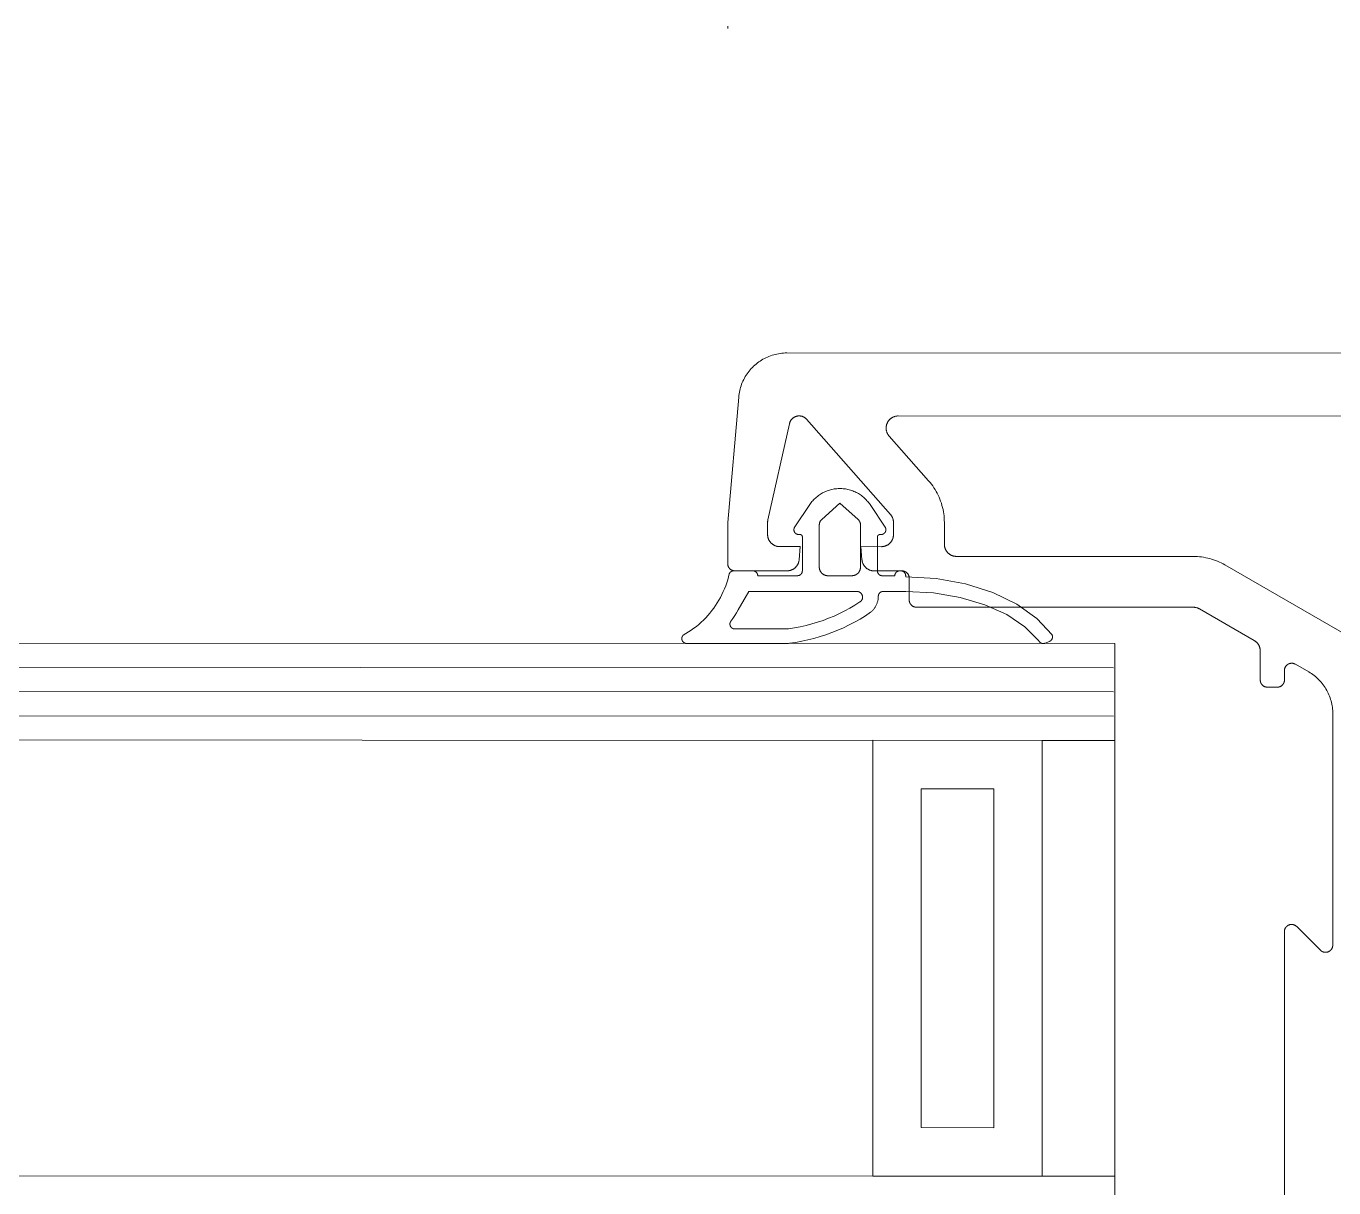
# Model space of a CAD drawing. Header units: metres. Extents: x 19 to 230, y -653 to -519.
# Drawn here: x 27.0141 to 27.0681, y -529.9724 to -529.9244 of the extents above; entities that cross this region are included whole.
import ezdxf

# ---------------------------------------------------------------- set-up
doc = ezdxf.new("R2010")
doc.units = ezdxf.units.M
doc.header["$LTSCALE"] = 0.0125
for name, color, linetype, lineweight in [('05Fenster', 171, 'Continuous', 15), ('Fenster', 65, 'Continuous', 5), ('Fenster2', 161, 'Continuous', 5)]:
    doc.layers.add(name, color=color, linetype=linetype, lineweight=lineweight)

# ---------------------------------------------------------------- blocks, each defined once
blk = doc.blocks.new('ElementFe seite')
at = {"layer": 'Fenster'}
for points in [[(115.8, 163.2), (115.8, 159.2)], [(115.8, 159.2), (209.08, 159.2)], [(115.8, 141.2), (115.8, 137.2)], [(115.8, 141.2), (209.08, 141.2)], [(115.855, 140.2), (209.135, 140.2)], [(115.856, 139.2), (209.136, 139.2)], [(115.857, 138.2), (209.138, 138.2)], [(115.8, 137.2), (209.08, 137.2)]]:
    blk.add_lwpolyline(points, dxfattribs=at)
for points in [[(115.8, 159.2), (118.8, 159.2), (118.8, 141.2), (115.8, 141.2)], [(118.8, 159.2), (125.8, 159.2), (125.8, 141.2), (118.8, 141.2)], [(120.8, 157.2), (123.8, 157.2), (123.8, 143.2), (120.8, 143.2)]]:
    blk.add_lwpolyline(points, close=True, dxfattribs=at)
at = {"layer": 'Fenster2', "flags": 128}
for points in [[(108.799, 195.511), (108.799, 153.1)], [(108.799, 153.1), (108.799, 149.1)], [(107.312, 149.863), (107.304, 149.871), (107.296, 149.878), (107.288, 149.884), (107.28, 149.891), (107.272, 149.897), (107.263, 149.903), (107.254, 149.908), (107.245, 149.913), (107.236, 149.918), (107.227, 149.923), (107.217, 149.927), (107.208, 149.931), (107.198, 149.935), (107.188, 149.938), (107.178, 149.941), (107.168, 149.943), (107.158, 149.946), (107.148, 149.947), (107.137, 149.949), (107.127, 149.95), (107.117, 149.951), (107.106, 149.951), (107.096, 149.951), (107.086, 149.951), (107.075, 149.95), (107.065, 149.949), (107.055, 149.948), (107.044, 149.946), (107.034, 149.944), (107.024, 149.942), (107.014, 149.939), (107.004, 149.936), (106.994, 149.932), (106.985, 149.928), (106.975, 149.924), (106.966, 149.92), (106.957, 149.915), (106.947, 149.91), (106.939, 149.905), (106.93, 149.899), (106.921, 149.893), (106.913, 149.886), (106.905, 149.88), (106.897, 149.873), (106.89, 149.866), (106.882, 149.858), (106.875, 149.851), (106.869, 149.843), (106.862, 149.835), (106.856, 149.826), (106.85, 149.818), (106.844, 149.809), (106.839, 149.8), (106.834, 149.791), (106.829, 149.782), (106.825, 149.772), (106.821, 149.763), (106.817, 149.753), (106.814, 149.743), (106.811, 149.733), (106.808, 149.723), (106.806, 149.713), (106.804, 149.703), (106.802, 149.693), (106.801, 149.682), (106.8, 149.672), (106.8, 149.662), (106.799, 149.651)], [(106.799, 149.651), (106.799, 140.1)], [(108.287, 148.888), (107.312, 149.863)], [(108.799, 149.1), (108.799, 149.089), (108.799, 149.079), (108.798, 149.069), (108.797, 149.058), (108.795, 149.048), (108.793, 149.038), (108.791, 149.028), (108.788, 149.018), (108.785, 149.008), (108.782, 148.998), (108.778, 148.988), (108.774, 148.979), (108.77, 148.969), (108.765, 148.96), (108.76, 148.951), (108.755, 148.942), (108.749, 148.933), (108.743, 148.925), (108.737, 148.916), (108.73, 148.908), (108.723, 148.9), (108.716, 148.893), (108.709, 148.885), (108.702, 148.878), (108.694, 148.871), (108.686, 148.865), (108.677, 148.858), (108.669, 148.852), (108.66, 148.847), (108.651, 148.841), (108.642, 148.836), (108.633, 148.831), (108.624, 148.827), (108.614, 148.823), (108.605, 148.819), (108.595, 148.815), (108.585, 148.812), (108.575, 148.809), (108.565, 148.807), (108.555, 148.805), (108.544, 148.803), (108.534, 148.802), (108.524, 148.801), (108.513, 148.8), (108.503, 148.8), (108.493, 148.8), (108.482, 148.8), (108.472, 148.801), (108.461, 148.802), (108.451, 148.804), (108.441, 148.806), (108.431, 148.808), (108.421, 148.81), (108.411, 148.813), (108.401, 148.816), (108.391, 148.82), (108.381, 148.824), (108.372, 148.828), (108.363, 148.833), (108.353, 148.838), (108.344, 148.843), (108.336, 148.848), (108.327, 148.854), (108.319, 148.86), (108.31, 148.867), (108.303, 148.873), (108.295, 148.88), (108.287, 148.888)], [(106.799, 140.1), (106.801, 140.032), (106.804, 139.965), (106.81, 139.897), (106.818, 139.83), (106.828, 139.764), (106.84, 139.697), (106.855, 139.631), (106.872, 139.566), (106.891, 139.501), (106.912, 139.437), (106.936, 139.374), (106.962, 139.311), (106.989, 139.249), (107.019, 139.189), (107.051, 139.129), (107.085, 139.071), (107.12, 139.013), (107.158, 138.957), (107.197, 138.902), (107.239, 138.849), (107.282, 138.797), (107.327, 138.747), (107.373, 138.698), (107.422, 138.65), (107.471, 138.605), (107.523, 138.561), (107.575, 138.518), (107.629, 138.478), (107.685, 138.439), (107.742, 138.403), (107.799, 138.368)], [(108.799, 138.7), (108.8, 138.71), (108.8, 138.72), (108.801, 138.731), (108.802, 138.741), (108.804, 138.751), (108.806, 138.761), (108.808, 138.771), (108.811, 138.781), (108.814, 138.791), (108.817, 138.8), (108.82, 138.81), (108.824, 138.819), (108.829, 138.829), (108.833, 138.838), (108.838, 138.847), (108.843, 138.856), (108.849, 138.864), (108.854, 138.873), (108.86, 138.881), (108.867, 138.889), (108.873, 138.897), (108.88, 138.905), (108.887, 138.912), (108.895, 138.919), (108.902, 138.926), (108.91, 138.933), (108.918, 138.939), (108.926, 138.945), (108.935, 138.951), (108.944, 138.956), (108.952, 138.961), (108.961, 138.966), (108.971, 138.971), (108.98, 138.975), (108.989, 138.979), (108.999, 138.983), (109.009, 138.986), (109.019, 138.989), (109.028, 138.991), (109.038, 138.994), (109.048, 138.995), (109.059, 138.997), (109.069, 138.998), (109.079, 138.999), (109.089, 139), (109.099, 139)], [(109.099, 139), (109.499, 139)], [(109.499, 139), (109.51, 139), (109.52, 138.999), (109.53, 138.998), (109.54, 138.997), (109.55, 138.995), (109.561, 138.994), (109.57, 138.991), (109.58, 138.989), (109.59, 138.986), (109.6, 138.983), (109.61, 138.979), (109.619, 138.975), (109.628, 138.971), (109.637, 138.966), (109.646, 138.961), (109.655, 138.956), (109.664, 138.951), (109.672, 138.945), (109.681, 138.939), (109.689, 138.933), (109.697, 138.926), (109.704, 138.919), (109.712, 138.912), (109.719, 138.905), (109.726, 138.897), (109.732, 138.889), (109.739, 138.881), (109.745, 138.873), (109.75, 138.864), (109.756, 138.856), (109.761, 138.847), (109.766, 138.838), (109.77, 138.829), (109.775, 138.819), (109.779, 138.81), (109.782, 138.8), (109.785, 138.791), (109.788, 138.781), (109.791, 138.771), (109.793, 138.761), (109.795, 138.751), (109.797, 138.741), (109.798, 138.731), (109.799, 138.72), (109.799, 138.71), (109.799, 138.7)], [(107.799, 138.368), (108.349, 138.05)], [(108.349, 138.05), (108.358, 138.045), (108.368, 138.041), (108.377, 138.036), (108.386, 138.032), (108.396, 138.028), (108.406, 138.025), (108.416, 138.022), (108.426, 138.019), (108.436, 138.017), (108.446, 138.015), (108.456, 138.013), (108.466, 138.012), (108.476, 138.011), (108.487, 138.01), (108.497, 138.01), (108.507, 138.01), (108.517, 138.011), (108.528, 138.011), (108.538, 138.013), (108.548, 138.014), (108.558, 138.016), (108.568, 138.018), (108.578, 138.021), (108.588, 138.023), (108.598, 138.027), (108.608, 138.03), (108.617, 138.034), (108.627, 138.038), (108.636, 138.043), (108.645, 138.048), (108.654, 138.053), (108.663, 138.058), (108.671, 138.064), (108.68, 138.07), (108.688, 138.076), (108.696, 138.083), (108.703, 138.09), (108.711, 138.097), (108.718, 138.104), (108.725, 138.112), (108.731, 138.12), (108.738, 138.128), (108.744, 138.136), (108.75, 138.145), (108.755, 138.153), (108.761, 138.162), (108.765, 138.171), (108.77, 138.181), (108.774, 138.19), (108.778, 138.199), (108.782, 138.209), (108.785, 138.219), (108.788, 138.229), (108.791, 138.239), (108.793, 138.249), (108.795, 138.259), (108.797, 138.269), (108.798, 138.279), (108.799, 138.289), (108.799, 138.3), (108.799, 138.31)], [(108.799, 138.31), (108.799, 138.7)], [(109.799, 138.7), (109.799, 137.502)], [(109.799, 137.502), (109.8, 137.484), (109.801, 137.467), (109.802, 137.449), (109.804, 137.432), (109.807, 137.415), (109.81, 137.398), (109.814, 137.381), (109.819, 137.364), (109.824, 137.347), (109.83, 137.331), (109.836, 137.314), (109.843, 137.298), (109.85, 137.283), (109.858, 137.267), (109.866, 137.252), (109.875, 137.237), (109.885, 137.222), (109.895, 137.208), (109.905, 137.194), (109.916, 137.18), (109.928, 137.167), (109.94, 137.154), (109.952, 137.142), (109.965, 137.13), (109.978, 137.119), (109.992, 137.108), (110.006, 137.097), (110.02, 137.087), (110.035, 137.078), (110.049, 137.069)], [(118.689, 137.186), (118.695, 137.188), (118.701, 137.19), (118.708, 137.192), (118.714, 137.194), (118.72, 137.196), (118.726, 137.197), (118.733, 137.198), (118.739, 137.199), (118.746, 137.2)], [(118.746, 137.2), (118.785, 137.2)], [(118.785, 137.2), (118.792, 137.199), (118.799, 137.198), (118.805, 137.197), (118.812, 137.195), (118.819, 137.194), (118.825, 137.192), (118.831, 137.19), (118.838, 137.187), (118.844, 137.185), (118.85, 137.182), (118.856, 137.179), (118.862, 137.176), (118.868, 137.172), (118.874, 137.169), (118.879, 137.165), (118.885, 137.161), (118.89, 137.157), (118.896, 137.153), (118.901, 137.148), (118.905, 137.144), (118.91, 137.139), (118.915, 137.134), (118.919, 137.129), (118.923, 137.124), (118.928, 137.118), (118.931, 137.113), (118.935, 137.107), (118.939, 137.101), (118.942, 137.095), (118.945, 137.089), (118.948, 137.083)], [(129.247, 137.191), (129.279, 137.195), (129.312, 137.198), (129.344, 137.199), (129.376, 137.2)], [(129.376, 137.2), (133.492, 137.2)], [(133.492, 137.2), (133.498, 137.2), (133.505, 137.199), (133.512, 137.199), (133.519, 137.198), (133.526, 137.197), (133.533, 137.196), (133.54, 137.194), (133.546, 137.192), (133.553, 137.19), (133.559, 137.188), (133.566, 137.185), (133.572, 137.183), (133.579, 137.18), (133.585, 137.177), (133.591, 137.173), (133.597, 137.17), (133.603, 137.166), (133.608, 137.162), (133.614, 137.158), (133.619, 137.154), (133.625, 137.149), (133.63, 137.144), (133.635, 137.14), (133.639, 137.135), (133.644, 137.129), (133.648, 137.124), (133.653, 137.119), (133.657, 137.113), (133.66, 137.107), (133.664, 137.101), (133.667, 137.095), (133.671, 137.089), (133.674, 137.083), (133.676, 137.076), (133.679, 137.07), (133.681, 137.063), (133.683, 137.057), (133.685, 137.05), (133.687, 137.043), (133.688, 137.037), (133.689, 137.03), (133.69, 137.023), (133.691, 137.016), (133.691, 137.009), (133.692, 137.002), (133.692, 136.995), (133.691, 136.988), (133.691, 136.981), (133.69, 136.974), (133.689, 136.968), (133.688, 136.961), (133.686, 136.954), (133.685, 136.947), (133.683, 136.941), (133.68, 136.934), (133.678, 136.928), (133.675, 136.921), (133.673, 136.915), (133.67, 136.909), (133.666, 136.903), (133.663, 136.897), (133.659, 136.891), (133.655, 136.885), (133.651, 136.879), (133.647, 136.874), (133.642, 136.869), (133.638, 136.863), (133.633, 136.858)], [(111.263, 133.948), (106.249, 136.837)], [(110.049, 137.069), (112.304, 135.767)], [(118.398, 136.842), (118.395, 136.849), (118.393, 136.855), (118.391, 136.862), (118.389, 136.868), (118.387, 136.875), (118.385, 136.882), (118.384, 136.889), (118.383, 136.896), (118.382, 136.903), (118.381, 136.91), (118.381, 136.916), (118.381, 136.923), (118.381, 136.93), (118.381, 136.937), (118.382, 136.944), (118.382, 136.951), (118.383, 136.958), (118.385, 136.965), (118.386, 136.972), (118.388, 136.979), (118.39, 136.985), (118.392, 136.992), (118.395, 136.998), (118.397, 137.005), (118.4, 137.011), (118.403, 137.017), (118.407, 137.023), (118.41, 137.029), (118.414, 137.035), (118.418, 137.041), (118.422, 137.047), (118.427, 137.052), (118.431, 137.057), (118.436, 137.062), (118.441, 137.067), (118.446, 137.072), (118.451, 137.077), (118.456, 137.081), (118.462, 137.085), (118.468, 137.089), (118.473, 137.093), (118.479, 137.097), (118.485, 137.1), (118.492, 137.104), (118.498, 137.107), (118.504, 137.109)], [(119.026, 136.167), (118.398, 136.842)], [(118.504, 137.109), (118.689, 137.186)], [(118.948, 137.083), (119.519, 136.509)], [(125.892, 135.911), (126.108, 136.053), (126.329, 136.189), (126.554, 136.316), (126.784, 136.436), (127.017, 136.549), (127.254, 136.653), (127.494, 136.749), (127.737, 136.838), (127.984, 136.918), (128.232, 136.989), (128.483, 137.053), (128.736, 137.107), (128.991, 137.154), (129.247, 137.191)], [(133.633, 136.858), (133.52, 136.793), (133.409, 136.724), (133.3, 136.651), (133.195, 136.574), (133.091, 136.494), (132.991, 136.411), (132.893, 136.324), (132.798, 136.234), (132.707, 136.141), (132.618, 136.045), (132.533, 135.945), (132.451, 135.844), (132.373, 135.739), (132.298, 135.632), (132.227, 135.522), (132.16, 135.41), (132.096, 135.296), (132.036, 135.18), (131.981, 135.061), (131.929, 134.941), (131.881, 134.82), (131.838, 134.696), (131.798, 134.572), (131.763, 134.446), (131.732, 134.319)], [(119.852, 135.577), (119.026, 136.167)], [(119.519, 136.509), (120.27, 136.007)], [(129.281, 136.591), (129.039, 136.553), (128.8, 136.508), (128.561, 136.454), (128.325, 136.393), (128.091, 136.323), (127.86, 136.245), (127.631, 136.159), (127.405, 136.065), (127.183, 135.964), (126.964, 135.855), (126.75, 135.739), (126.539, 135.615), (126.333, 135.484)], [(129.416, 136.6), (129.382, 136.599), (129.348, 136.598), (129.315, 136.595), (129.281, 136.591)], [(131.505, 136.6), (129.416, 136.6)], [(131.359, 135.812), (131.43, 135.933), (131.505, 136.051), (131.584, 136.167), (131.665, 136.28)], [(131.665, 136.28), (131.669, 136.286), (131.673, 136.292), (131.677, 136.298), (131.68, 136.304), (131.684, 136.31), (131.687, 136.316), (131.689, 136.322), (131.692, 136.329), (131.694, 136.335), (131.696, 136.342), (131.698, 136.349), (131.7, 136.355), (131.701, 136.362), (131.702, 136.369), (131.703, 136.376), (131.704, 136.382), (131.705, 136.389), (131.705, 136.396), (131.705, 136.403), (131.705, 136.41), (131.704, 136.417), (131.703, 136.424), (131.703, 136.431), (131.701, 136.437), (131.7, 136.444), (131.698, 136.451), (131.696, 136.458), (131.694, 136.464), (131.692, 136.471), (131.689, 136.477), (131.687, 136.483), (131.684, 136.49), (131.68, 136.496), (131.677, 136.502), (131.673, 136.508), (131.67, 136.513), (131.666, 136.519), (131.661, 136.524), (131.657, 136.53), (131.652, 136.535), (131.648, 136.54), (131.643, 136.545), (131.638, 136.55), (131.632, 136.554), (131.627, 136.558), (131.621, 136.562), (131.616, 136.566), (131.61, 136.57), (131.604, 136.574), (131.598, 136.577), (131.592, 136.58), (131.585, 136.583), (131.579, 136.586), (131.573, 136.588), (131.566, 136.59), (131.559, 136.592), (131.553, 136.594), (131.546, 136.596), (131.539, 136.597), (131.532, 136.598), (131.526, 136.599), (131.519, 136.599), (131.512, 136.6), (131.505, 136.6)], [(112.304, 135.767), (112.319, 135.759), (112.333, 135.751), (112.348, 135.744), (112.363, 135.738), (112.378, 135.732), (112.394, 135.726), (112.409, 135.721), (112.425, 135.717), (112.441, 135.713), (112.457, 135.709), (112.473, 135.706), (112.489, 135.704), (112.505, 135.702), (112.522, 135.701), (112.538, 135.7), (112.554, 135.7)], [(112.554, 135.7), (116.654, 135.7)], [(116.654, 135.7), (123.999, 135.7)], [(120.845, 135.095), (119.852, 135.577)], [(120.27, 136.007), (121.174, 135.598)], [(121.174, 135.598), (122.196, 135.295)], [(123.999, 135.7), (124.01, 135.7), (124.02, 135.699), (124.03, 135.698), (124.04, 135.697), (124.05, 135.695), (124.061, 135.694), (124.07, 135.691), (124.08, 135.689), (124.09, 135.686), (124.1, 135.682), (124.11, 135.679), (124.119, 135.675), (124.128, 135.671), (124.137, 135.666), (124.146, 135.661), (124.155, 135.656), (124.164, 135.651), (124.172, 135.645), (124.181, 135.639), (124.189, 135.633), (124.197, 135.626), (124.204, 135.619), (124.212, 135.612), (124.219, 135.605), (124.226, 135.597), (124.232, 135.589), (124.239, 135.581), (124.245, 135.573), (124.25, 135.564), (124.256, 135.556), (124.261, 135.547), (124.266, 135.538), (124.27, 135.529), (124.275, 135.519), (124.279, 135.51), (124.282, 135.5), (124.285, 135.491), (124.288, 135.481), (124.291, 135.471), (124.293, 135.461), (124.295, 135.451), (124.297, 135.441), (124.298, 135.43), (124.299, 135.42), (124.299, 135.41), (124.299, 135.4)], [(125.576, 135.25), (125.577, 135.279), (125.578, 135.308), (125.581, 135.337), (125.584, 135.366), (125.589, 135.395), (125.594, 135.423), (125.601, 135.452), (125.608, 135.48), (125.617, 135.508), (125.626, 135.535), (125.636, 135.563), (125.647, 135.59), (125.659, 135.616), (125.672, 135.642), (125.686, 135.668), (125.701, 135.693), (125.717, 135.718), (125.733, 135.742), (125.75, 135.765), (125.768, 135.788), (125.787, 135.81), (125.807, 135.832), (125.827, 135.853), (125.848, 135.873), (125.87, 135.892), (125.892, 135.911)], [(130.922, 135.05), (131.359, 135.812)], [(121.97, 134.739), (120.845, 135.095)], [(122.196, 135.295), (123.301, 135.11)], [(123.301, 135.11), (124.446, 135.05)], [(124.299, 135.4), (124.299, 134.7)], [(124.446, 135.05), (125.381, 135.05)], [(125.381, 135.05), (125.388, 135.05), (125.395, 135.051), (125.402, 135.051), (125.409, 135.052), (125.415, 135.054), (125.422, 135.055), (125.429, 135.057), (125.435, 135.059), (125.442, 135.061), (125.448, 135.063), (125.455, 135.066), (125.461, 135.069), (125.467, 135.072), (125.473, 135.075), (125.479, 135.078), (125.485, 135.082), (125.491, 135.086), (125.496, 135.09), (125.502, 135.094), (125.507, 135.098), (125.512, 135.103), (125.517, 135.108), (125.522, 135.113), (125.527, 135.118), (125.531, 135.123), (125.535, 135.128), (125.539, 135.134), (125.543, 135.14), (125.547, 135.145), (125.55, 135.151), (125.554, 135.157), (125.557, 135.163), (125.56, 135.17), (125.562, 135.176), (125.565, 135.182), (125.567, 135.189), (125.569, 135.196), (125.571, 135.202), (125.572, 135.209), (125.573, 135.216), (125.574, 135.222), (125.575, 135.229), (125.576, 135.236), (125.576, 135.243), (125.576, 135.25)], [(126.333, 135.484), (126.326, 135.48), (126.319, 135.475), (126.313, 135.47), (126.307, 135.464), (126.301, 135.459), (126.295, 135.453), (126.289, 135.447), (126.284, 135.441), (126.278, 135.434), (126.273, 135.428), (126.268, 135.421), (126.264, 135.414), (126.26, 135.407), (126.256, 135.4), (126.252, 135.393), (126.248, 135.386), (126.245, 135.378), (126.242, 135.37), (126.239, 135.363), (126.236, 135.355), (126.234, 135.347), (126.232, 135.339), (126.231, 135.331), (126.229, 135.323), (126.228, 135.315), (126.227, 135.306), (126.227, 135.298), (126.226, 135.29), (126.226, 135.282), (126.227, 135.273), (126.227, 135.265), (126.228, 135.257), (126.229, 135.249), (126.231, 135.241), (126.233, 135.233), (126.235, 135.225), (126.237, 135.217), (126.239, 135.209), (126.242, 135.201), (126.245, 135.194), (126.249, 135.186), (126.252, 135.179), (126.256, 135.172), (126.26, 135.164), (126.265, 135.157), (126.269, 135.151), (126.274, 135.144), (126.279, 135.137), (126.284, 135.131), (126.29, 135.125), (126.296, 135.119), (126.302, 135.113), (126.308, 135.108), (126.314, 135.103), (126.321, 135.098), (126.327, 135.093), (126.334, 135.088), (126.341, 135.084), (126.348, 135.08), (126.355, 135.076), (126.363, 135.072), (126.37, 135.069), (126.378, 135.066), (126.386, 135.063), (126.393, 135.06), (126.401, 135.058), (126.409, 135.056), (126.417, 135.054), (126.426, 135.053), (126.434, 135.052), (126.442, 135.051), (126.45, 135.05), (126.458, 135.05)], [(126.458, 135.05), (130.922, 135.05)], [(123.186, 134.521), (121.97, 134.739)], [(124.446, 134.45), (123.186, 134.521)], [(124.299, 134.7), (124.299, 134.5)], [(124.299, 134.5), (124.3, 134.49), (124.3, 134.479), (124.301, 134.469), (124.302, 134.459), (124.304, 134.449), (124.306, 134.439), (124.308, 134.429), (124.311, 134.419), (124.314, 134.409), (124.317, 134.399), (124.32, 134.39), (124.324, 134.38), (124.329, 134.371), (124.333, 134.362), (124.338, 134.353), (124.343, 134.344), (124.349, 134.335), (124.354, 134.327), (124.36, 134.319), (124.367, 134.31), (124.373, 134.303), (124.38, 134.295), (124.387, 134.288), (124.395, 134.281), (124.402, 134.274), (124.41, 134.267), (124.418, 134.261), (124.426, 134.255), (124.435, 134.249), (124.444, 134.243), (124.452, 134.238), (124.461, 134.233), (124.471, 134.229), (124.48, 134.225), (124.489, 134.221), (124.499, 134.217), (124.509, 134.214), (124.519, 134.211), (124.528, 134.208), (124.538, 134.206), (124.548, 134.204), (124.559, 134.203), (124.569, 134.201), (124.579, 134.201), (124.589, 134.2), (124.599, 134.2)], [(124.446, 134.4), (124.446, 134.45)], [(124.646, 134.2), (124.639, 134.2), (124.632, 134.2), (124.625, 134.201), (124.619, 134.202), (124.612, 134.203), (124.605, 134.204), (124.598, 134.205), (124.592, 134.207), (124.585, 134.209), (124.579, 134.211), (124.572, 134.214), (124.566, 134.216), (124.56, 134.219), (124.554, 134.222), (124.548, 134.225), (124.542, 134.229), (124.536, 134.233), (124.53, 134.236), (124.525, 134.24), (124.52, 134.245), (124.514, 134.249), (124.509, 134.254), (124.504, 134.258), (124.5, 134.263), (124.495, 134.268), (124.491, 134.274), (124.486, 134.279), (124.482, 134.284), (124.479, 134.29), (124.475, 134.296), (124.471, 134.302), (124.468, 134.308), (124.465, 134.314), (124.462, 134.32), (124.46, 134.326), (124.457, 134.333), (124.455, 134.339), (124.453, 134.346), (124.452, 134.352), (124.45, 134.359), (124.449, 134.366), (124.448, 134.373), (124.447, 134.379), (124.446, 134.386), (124.446, 134.393), (124.446, 134.4)], [(124.599, 134.2), (124.799, 134.2)], [(124.696, 134.2), (124.646, 134.2)], [(124.896, 134.4), (124.896, 134.393), (124.895, 134.386), (124.895, 134.379), (124.894, 134.373), (124.893, 134.366), (124.892, 134.359), (124.89, 134.352), (124.888, 134.346), (124.886, 134.339), (124.884, 134.333), (124.882, 134.326), (124.879, 134.32), (124.876, 134.314), (124.873, 134.308), (124.87, 134.302), (124.867, 134.296), (124.863, 134.29), (124.859, 134.284), (124.855, 134.279), (124.851, 134.274), (124.847, 134.268), (124.842, 134.263), (124.837, 134.258), (124.832, 134.254), (124.827, 134.249), (124.822, 134.245), (124.817, 134.24), (124.811, 134.236), (124.806, 134.233), (124.8, 134.229), (124.794, 134.225), (124.788, 134.222), (124.782, 134.219), (124.776, 134.216), (124.769, 134.214), (124.763, 134.211), (124.756, 134.209), (124.75, 134.207), (124.743, 134.205), (124.737, 134.204), (124.73, 134.203), (124.723, 134.202), (124.716, 134.201), (124.709, 134.2), (124.703, 134.2), (124.696, 134.2)], [(124.799, 134.2), (125.754, 134.2)], [(125.414, 134.4), (124.896, 134.4)], [(125.614, 134.2), (125.614, 134.207), (125.613, 134.213), (125.613, 134.22), (125.612, 134.227), (125.611, 134.234), (125.61, 134.241), (125.608, 134.247), (125.606, 134.254), (125.604, 134.26), (125.602, 134.267), (125.6, 134.273), (125.597, 134.279), (125.594, 134.286), (125.591, 134.292), (125.588, 134.298), (125.585, 134.304), (125.581, 134.31), (125.577, 134.315), (125.573, 134.321), (125.569, 134.326), (125.565, 134.331), (125.56, 134.336), (125.555, 134.341), (125.55, 134.346), (125.545, 134.351), (125.54, 134.355), (125.535, 134.359), (125.529, 134.363), (125.523, 134.367), (125.518, 134.371), (125.512, 134.374), (125.506, 134.377), (125.5, 134.38), (125.493, 134.383), (125.487, 134.386), (125.481, 134.388), (125.474, 134.39), (125.468, 134.392), (125.461, 134.394), (125.454, 134.396), (125.448, 134.397), (125.441, 134.398), (125.434, 134.399), (125.427, 134.399), (125.421, 134.4), (125.414, 134.4)], [(125.614, 133), (125.614, 134.2)], [(125.754, 134.2), (125.771, 134.2), (125.788, 134.199), (125.805, 134.197), (125.823, 134.195), (125.84, 134.192), (125.857, 134.189), (125.873, 134.185), (125.89, 134.181), (125.907, 134.176), (125.923, 134.17), (125.939, 134.164), (125.955, 134.158), (125.971, 134.15), (125.986, 134.143), (126.001, 134.134), (126.016, 134.126), (126.031, 134.116), (126.045, 134.106), (126.059, 134.096), (126.072, 134.085), (126.085, 134.074), (126.098, 134.063), (126.11, 134.05), (126.122, 134.038), (126.134, 134.025), (126.145, 134.012), (126.155, 133.998), (126.165, 133.984), (126.175, 133.97), (126.184, 133.955), (126.192, 133.94), (126.2, 133.925), (126.208, 133.909), (126.215, 133.893), (126.221, 133.877), (126.227, 133.861), (126.232, 133.845), (126.237, 133.828), (126.241, 133.811), (126.245, 133.795), (126.248, 133.778), (126.25, 133.761), (126.252, 133.743)], [(126.664, 134.4), (126.652, 134.4), (126.64, 134.399), (126.628, 134.398), (126.616, 134.397), (126.604, 134.395), (126.593, 134.392), (126.581, 134.39), (126.569, 134.387), (126.558, 134.383), (126.547, 134.38), (126.535, 134.375), (126.524, 134.371), (126.513, 134.366), (126.503, 134.361), (126.492, 134.355), (126.482, 134.349), (126.472, 134.342), (126.462, 134.336), (126.452, 134.329), (126.443, 134.321), (126.434, 134.314), (126.425, 134.306), (126.416, 134.297), (126.408, 134.289), (126.4, 134.28), (126.392, 134.271), (126.385, 134.261), (126.378, 134.252), (126.371, 134.242), (126.365, 134.232), (126.359, 134.221), (126.353, 134.211), (126.348, 134.2), (126.343, 134.189), (126.338, 134.178), (126.334, 134.167), (126.33, 134.156), (126.327, 134.144), (126.324, 134.133), (126.321, 134.121), (126.319, 134.109), (126.317, 134.097), (126.316, 134.086), (126.315, 134.074), (126.314, 134.062), (126.314, 134.05)], [(126.314, 134.05), (126.314, 132.299)], [(127.664, 134.4), (126.664, 134.4)], [(128.014, 134.05), (128.014, 134.062), (128.013, 134.074), (128.012, 134.086), (128.011, 134.097), (128.009, 134.109), (128.006, 134.121), (128.004, 134.133), (128.001, 134.144), (127.997, 134.156), (127.994, 134.167), (127.989, 134.178), (127.985, 134.189), (127.98, 134.2), (127.975, 134.211), (127.969, 134.221), (127.963, 134.232), (127.956, 134.242), (127.95, 134.252), (127.943, 134.261), (127.935, 134.271), (127.928, 134.28), (127.92, 134.289), (127.911, 134.297), (127.903, 134.306), (127.894, 134.314), (127.885, 134.321), (127.875, 134.329), (127.866, 134.336), (127.856, 134.342), (127.846, 134.349), (127.835, 134.355), (127.825, 134.361), (127.814, 134.366), (127.803, 134.371), (127.792, 134.375), (127.781, 134.38), (127.77, 134.383), (127.758, 134.387), (127.747, 134.39), (127.735, 134.392), (127.723, 134.395), (127.711, 134.397), (127.7, 134.398), (127.688, 134.399), (127.676, 134.4), (127.664, 134.4)], [(128.014, 132.299), (128.014, 134.05)], [(128.914, 134.4), (128.907, 134.4), (128.9, 134.399), (128.893, 134.399), (128.887, 134.398), (128.88, 134.397), (128.873, 134.396), (128.866, 134.394), (128.86, 134.392), (128.853, 134.39), (128.847, 134.388), (128.84, 134.386), (128.834, 134.383), (128.828, 134.38), (128.822, 134.377), (128.816, 134.374), (128.81, 134.371), (128.804, 134.367), (128.798, 134.363), (128.793, 134.359), (128.788, 134.355), (128.782, 134.351), (128.777, 134.346), (128.772, 134.341), (128.768, 134.336), (128.763, 134.331), (128.759, 134.326), (128.754, 134.321), (128.75, 134.315), (128.747, 134.31), (128.743, 134.304), (128.739, 134.298), (128.736, 134.292), (128.733, 134.286), (128.73, 134.279), (128.728, 134.273), (128.725, 134.267), (128.723, 134.26), (128.721, 134.254), (128.719, 134.247), (128.718, 134.241), (128.717, 134.234), (128.716, 134.227), (128.715, 134.22), (128.714, 134.213), (128.714, 134.207), (128.714, 134.2)], [(128.714, 134.2), (128.714, 133)], [(128.847, 133.743), (128.849, 133.761), (128.851, 133.778), (128.854, 133.795), (128.858, 133.811), (128.862, 133.828), (128.867, 133.845), (128.872, 133.861), (128.878, 133.877), (128.884, 133.893), (128.891, 133.909), (128.899, 133.925), (128.907, 133.94), (128.915, 133.955), (128.924, 133.97), (128.934, 133.984), (128.944, 133.998), (128.954, 134.012), (128.965, 134.025), (128.977, 134.038), (128.989, 134.05), (129.001, 134.063), (129.014, 134.074), (129.027, 134.085), (129.04, 134.096), (129.054, 134.106), (129.068, 134.116), (129.083, 134.126), (129.098, 134.134), (129.113, 134.143), (129.128, 134.15), (129.144, 134.158), (129.16, 134.164), (129.176, 134.17), (129.192, 134.176), (129.209, 134.181), (129.226, 134.185), (129.242, 134.189), (129.259, 134.192), (129.276, 134.195), (129.293, 134.197), (129.311, 134.199), (129.328, 134.2), (129.345, 134.2)], [(130.558, 134.4), (128.914, 134.4)], [(129.345, 134.2), (131.499, 134.2)], [(130.758, 134.2), (130.751, 134.2), (130.744, 134.2), (130.737, 134.201), (130.73, 134.202), (130.724, 134.203), (130.717, 134.204), (130.71, 134.205), (130.704, 134.207), (130.697, 134.209), (130.691, 134.211), (130.684, 134.214), (130.678, 134.216), (130.672, 134.219), (130.666, 134.222), (130.66, 134.225), (130.654, 134.229), (130.648, 134.233), (130.642, 134.236), (130.637, 134.24), (130.631, 134.245), (130.626, 134.249), (130.621, 134.254), (130.616, 134.258), (130.611, 134.263), (130.607, 134.268), (130.602, 134.274), (130.598, 134.279), (130.594, 134.284), (130.59, 134.29), (130.587, 134.296), (130.583, 134.302), (130.58, 134.308), (130.577, 134.314), (130.574, 134.32), (130.572, 134.326), (130.569, 134.333), (130.567, 134.339), (130.565, 134.346), (130.563, 134.352), (130.562, 134.359), (130.56, 134.366), (130.559, 134.373), (130.559, 134.379), (130.558, 134.386), (130.558, 134.393), (130.558, 134.4)], [(131.414, 134.2), (130.758, 134.2)], [(131.549, 134.2), (131.414, 134.2)], [(131.499, 134.2), (131.51, 134.2), (131.52, 134.199), (131.53, 134.198), (131.54, 134.197), (131.55, 134.195), (131.561, 134.194), (131.57, 134.191), (131.58, 134.189), (131.59, 134.186), (131.6, 134.182), (131.61, 134.179), (131.619, 134.175), (131.628, 134.171), (131.637, 134.166), (131.646, 134.161), (131.655, 134.156), (131.664, 134.151), (131.672, 134.145), (131.681, 134.139), (131.689, 134.133), (131.697, 134.126), (131.704, 134.119), (131.712, 134.112), (131.719, 134.105), (131.726, 134.097), (131.732, 134.089), (131.739, 134.081), (131.745, 134.073), (131.75, 134.064), (131.756, 134.056), (131.761, 134.047), (131.766, 134.038), (131.77, 134.029), (131.775, 134.019), (131.779, 134.01), (131.782, 134), (131.785, 133.991), (131.788, 133.981), (131.791, 133.971), (131.793, 133.961), (131.795, 133.951), (131.797, 133.941), (131.798, 133.93), (131.799, 133.92), (131.799, 133.91), (131.799, 133.9)], [(131.732, 134.319), (131.729, 134.313), (131.726, 134.307), (131.723, 134.301), (131.72, 134.295), (131.716, 134.289), (131.712, 134.284), (131.708, 134.278), (131.704, 134.273), (131.7, 134.268), (131.695, 134.263), (131.69, 134.258), (131.685, 134.253), (131.68, 134.248), (131.675, 134.244), (131.67, 134.24), (131.664, 134.236), (131.659, 134.232), (131.653, 134.229), (131.647, 134.225), (131.641, 134.222), (131.635, 134.219), (131.629, 134.216), (131.622, 134.214), (131.616, 134.211), (131.61, 134.209), (131.603, 134.207), (131.597, 134.205), (131.59, 134.204), (131.583, 134.203), (131.577, 134.202), (131.57, 134.201), (131.563, 134.2), (131.556, 134.2), (131.549, 134.2)], [(112.563, 133.6), (112.478, 133.601), (112.393, 133.605), (112.308, 133.612), (112.223, 133.622), (112.139, 133.635), (112.055, 133.65), (111.972, 133.668), (111.89, 133.688), (111.808, 133.712), (111.727, 133.738), (111.647, 133.766), (111.568, 133.798), (111.49, 133.832), (111.413, 133.868), (111.337, 133.907), (111.263, 133.948)], [(122.349, 133.6), (112.563, 133.6)], [(122.849, 133.1), (122.849, 133.117), (122.848, 133.134), (122.847, 133.151), (122.845, 133.168), (122.842, 133.185), (122.839, 133.202), (122.835, 133.218), (122.831, 133.235), (122.826, 133.251), (122.821, 133.267), (122.815, 133.283), (122.808, 133.299), (122.801, 133.315), (122.793, 133.33), (122.785, 133.345), (122.777, 133.36), (122.768, 133.374), (122.758, 133.388), (122.748, 133.402), (122.737, 133.415), (122.726, 133.428), (122.715, 133.441), (122.703, 133.453), (122.691, 133.465), (122.678, 133.477), (122.665, 133.488), (122.652, 133.498), (122.638, 133.508), (122.624, 133.518), (122.609, 133.527), (122.595, 133.536), (122.579, 133.544), (122.564, 133.551), (122.549, 133.558), (122.533, 133.565), (122.517, 133.571), (122.501, 133.576), (122.484, 133.581), (122.468, 133.586), (122.451, 133.589), (122.434, 133.593), (122.418, 133.595), (122.401, 133.597), (122.384, 133.599), (122.367, 133.6), (122.349, 133.6)], [(126.252, 133.743), (126.299, 133.2)], [(128.799, 133.2), (128.847, 133.743)], [(131.799, 133.9), (131.799, 132.2)], [(122.849, 132.2), (122.849, 133.1)], [(125.449, 133.2), (125.432, 133.2), (125.415, 133.199), (125.398, 133.197), (125.381, 133.195), (125.365, 133.193), (125.348, 133.189), (125.331, 133.186), (125.315, 133.181), (125.298, 133.176), (125.282, 133.171), (125.266, 133.165), (125.25, 133.158), (125.235, 133.151), (125.219, 133.144), (125.204, 133.136), (125.19, 133.127), (125.175, 133.118), (125.161, 133.108), (125.147, 133.098), (125.134, 133.088), (125.121, 133.077), (125.108, 133.065), (125.096, 133.053), (125.084, 133.041), (125.073, 133.028), (125.062, 133.015), (125.051, 133.002), (125.041, 132.988), (125.031, 132.974), (125.022, 132.96), (125.014, 132.945), (125.006, 132.93), (124.998, 132.915), (124.991, 132.899), (124.984, 132.883), (124.978, 132.867), (124.973, 132.851), (124.968, 132.835), (124.964, 132.818), (124.96, 132.802), (124.957, 132.785), (124.954, 132.768), (124.952, 132.751), (124.951, 132.734), (124.95, 132.717), (124.949, 132.7)], [(126.299, 133.2), (125.449, 133.2)], [(125.614, 132.8), (125.614, 133)], [(128.714, 133), (128.714, 132.8)], [(129.649, 133.2), (128.799, 133.2)], [(130.149, 132.7), (130.149, 132.717), (130.148, 132.734), (130.147, 132.751), (130.145, 132.768), (130.142, 132.785), (130.139, 132.802), (130.135, 132.818), (130.131, 132.835), (130.126, 132.851), (130.121, 132.867), (130.115, 132.883), (130.108, 132.899), (130.101, 132.915), (130.093, 132.93), (130.085, 132.945), (130.077, 132.96), (130.068, 132.974), (130.058, 132.988), (130.048, 133.002), (130.037, 133.015), (130.026, 133.028), (130.015, 133.041), (130.003, 133.053), (129.991, 133.065), (129.978, 133.077), (129.965, 133.088), (129.952, 133.098), (129.938, 133.108), (129.924, 133.118), (129.909, 133.127), (129.895, 133.136), (129.879, 133.144), (129.864, 133.151), (129.849, 133.158), (129.833, 133.165), (129.817, 133.171), (129.801, 133.176), (129.784, 133.181), (129.768, 133.186), (129.751, 133.189), (129.734, 133.193), (129.718, 133.195), (129.701, 133.197), (129.684, 133.199), (129.667, 133.2), (129.649, 133.2)], [(124.949, 132.7), (124.949, 132.2)], [(125.298, 132.388), (125.294, 132.394), (125.29, 132.4), (125.287, 132.406), (125.284, 132.413), (125.281, 132.419), (125.278, 132.425), (125.276, 132.432), (125.273, 132.438), (125.271, 132.445), (125.27, 132.452), (125.268, 132.459), (125.267, 132.465), (125.266, 132.472), (125.265, 132.479), (125.264, 132.486), (125.264, 132.493), (125.264, 132.5), (125.264, 132.507), (125.264, 132.514), (125.265, 132.521), (125.266, 132.528), (125.267, 132.535), (125.268, 132.542), (125.27, 132.548), (125.272, 132.555), (125.274, 132.562), (125.276, 132.568), (125.278, 132.575), (125.281, 132.581), (125.284, 132.588), (125.287, 132.594), (125.291, 132.6), (125.294, 132.606), (125.298, 132.612), (125.302, 132.618), (125.306, 132.623), (125.311, 132.629), (125.315, 132.634), (125.32, 132.639), (125.325, 132.644), (125.33, 132.649), (125.335, 132.653), (125.341, 132.657), (125.346, 132.662), (125.352, 132.666), (125.358, 132.669), (125.364, 132.673), (125.37, 132.676), (125.376, 132.68), (125.382, 132.683), (125.389, 132.685), (125.395, 132.688), (125.402, 132.69), (125.409, 132.692), (125.415, 132.694), (125.422, 132.695), (125.429, 132.697), (125.436, 132.698), (125.443, 132.699), (125.45, 132.699), (125.457, 132.7), (125.464, 132.7)], [(125.918, 131.464), (125.298, 132.388)], [(125.464, 132.7), (125.514, 132.7)], [(125.514, 132.7), (125.517, 132.7), (125.521, 132.7), (125.524, 132.7), (125.527, 132.701), (125.531, 132.701), (125.534, 132.702), (125.537, 132.703), (125.541, 132.704), (125.544, 132.704), (125.547, 132.706), (125.55, 132.707), (125.554, 132.708), (125.557, 132.71), (125.56, 132.711), (125.563, 132.713), (125.566, 132.714), (125.569, 132.716), (125.571, 132.718), (125.574, 132.72), (125.577, 132.722), (125.579, 132.724), (125.582, 132.727), (125.584, 132.729), (125.587, 132.732), (125.589, 132.734), (125.591, 132.737), (125.593, 132.739), (125.595, 132.742), (125.597, 132.745), (125.599, 132.748), (125.601, 132.751), (125.603, 132.754), (125.604, 132.757), (125.605, 132.76), (125.607, 132.763), (125.608, 132.766), (125.609, 132.77), (125.61, 132.773), (125.611, 132.776), (125.612, 132.779), (125.612, 132.783), (125.613, 132.786), (125.613, 132.79), (125.614, 132.793), (125.614, 132.796), (125.614, 132.8)], [(129.03, 132.388), (128.409, 131.464)], [(128.714, 132.8), (128.714, 132.796), (128.714, 132.793), (128.714, 132.79), (128.715, 132.786), (128.715, 132.783), (128.716, 132.779), (128.717, 132.776), (128.717, 132.773), (128.718, 132.77), (128.72, 132.766), (128.721, 132.763), (128.722, 132.76), (128.723, 132.757), (128.725, 132.754), (128.727, 132.751), (128.728, 132.748), (128.73, 132.745), (128.732, 132.742), (128.734, 132.739), (128.736, 132.737), (128.738, 132.734), (128.741, 132.732), (128.743, 132.729), (128.746, 132.727), (128.748, 132.724), (128.751, 132.722), (128.753, 132.72), (128.756, 132.718), (128.759, 132.716), (128.762, 132.714), (128.765, 132.713), (128.768, 132.711), (128.771, 132.71), (128.774, 132.708), (128.777, 132.707), (128.78, 132.706), (128.784, 132.704), (128.787, 132.704), (128.79, 132.703), (128.793, 132.702), (128.797, 132.701), (128.8, 132.701), (128.804, 132.7), (128.807, 132.7), (128.81, 132.7), (128.814, 132.7)], [(128.814, 132.7), (128.864, 132.7)], [(128.864, 132.7), (128.871, 132.7), (128.878, 132.699), (128.885, 132.699), (128.892, 132.698), (128.898, 132.697), (128.905, 132.695), (128.912, 132.694), (128.919, 132.692), (128.926, 132.69), (128.932, 132.688), (128.939, 132.685), (128.945, 132.683), (128.951, 132.68), (128.958, 132.676), (128.964, 132.673), (128.97, 132.669), (128.976, 132.666), (128.981, 132.662), (128.987, 132.657), (128.992, 132.653), (128.997, 132.649), (129.003, 132.644), (129.008, 132.639), (129.012, 132.634), (129.017, 132.629), (129.021, 132.623), (129.025, 132.618), (129.029, 132.612), (129.033, 132.606), (129.037, 132.6), (129.04, 132.594), (129.043, 132.588), (129.046, 132.581), (129.049, 132.575), (129.052, 132.568), (129.054, 132.562), (129.056, 132.555), (129.058, 132.548), (129.059, 132.542), (129.061, 132.535), (129.062, 132.528), (129.063, 132.521), (129.063, 132.514), (129.064, 132.507), (129.064, 132.5), (129.064, 132.493), (129.063, 132.486), (129.063, 132.479), (129.062, 132.472), (129.061, 132.465), (129.059, 132.459), (129.058, 132.452), (129.056, 132.445), (129.054, 132.438), (129.052, 132.432), (129.049, 132.425), (129.047, 132.419), (129.044, 132.413), (129.041, 132.406), (129.037, 132.4), (129.034, 132.394), (129.03, 132.388)], [(130.149, 132.2), (130.149, 132.7)], [(123.499, 130.48), (123.441, 130.549), (123.386, 130.619), (123.332, 130.691), (123.282, 130.764), (123.234, 130.84), (123.188, 130.917), (123.145, 130.995), (123.105, 131.075), (123.068, 131.157), (123.033, 131.239), (123.002, 131.323), (122.973, 131.407), (122.947, 131.493), (122.925, 131.58), (122.905, 131.667), (122.888, 131.755), (122.874, 131.843), (122.863, 131.932), (122.856, 132.021), (122.851, 132.11), (122.849, 132.2)], [(124.949, 132.2), (124.95, 132.183), (124.951, 132.165), (124.952, 132.148), (124.954, 132.131), (124.957, 132.114), (124.96, 132.097), (124.964, 132.081), (124.968, 132.064), (124.973, 132.047), (124.979, 132.031), (124.985, 132.015), (124.991, 131.999), (124.999, 131.984), (125.006, 131.968), (125.015, 131.953), (125.023, 131.938), (125.033, 131.924), (125.042, 131.91), (125.053, 131.896), (125.063, 131.882), (125.074, 131.869)], [(125.074, 131.869), (128.539, 127.939)], [(126.314, 132.299), (126.314, 132.288), (126.314, 132.278), (126.315, 132.267), (126.317, 132.257), (126.318, 132.247), (126.32, 132.236), (126.323, 132.226), (126.325, 132.216), (126.328, 132.206), (126.332, 132.196), (126.336, 132.186), (126.34, 132.177), (126.344, 132.167), (126.349, 132.158), (126.354, 132.149), (126.359, 132.14), (126.365, 132.131), (126.371, 132.122), (126.377, 132.114), (126.384, 132.106), (126.391, 132.098), (126.398, 132.09), (126.405, 132.083), (126.413, 132.076)], [(126.413, 132.076), (127.164, 131.4)], [(127.164, 131.4), (127.915, 132.076)], [(127.915, 132.076), (127.922, 132.083), (127.93, 132.09), (127.937, 132.098), (127.944, 132.106), (127.95, 132.114), (127.956, 132.122), (127.962, 132.131), (127.968, 132.14), (127.974, 132.149), (127.979, 132.158), (127.983, 132.167), (127.988, 132.177), (127.992, 132.186), (127.996, 132.196), (127.999, 132.206), (128.002, 132.216), (128.005, 132.226), (128.007, 132.236), (128.009, 132.247), (128.011, 132.257), (128.012, 132.267), (128.013, 132.278), (128.014, 132.288), (128.014, 132.299)], [(129.25, 128.122), (130.137, 132.091)], [(130.137, 132.091), (130.141, 132.106), (130.143, 132.122), (130.146, 132.137), (130.147, 132.153), (130.148, 132.168), (130.149, 132.184), (130.149, 132.2)], [(131.799, 132.2), (131.347, 127.025)], [(128.409, 131.464), (128.38, 131.421), (128.349, 131.38), (128.317, 131.34), (128.283, 131.301), (128.248, 131.263), (128.212, 131.226), (128.174, 131.191), (128.135, 131.157), (128.096, 131.124), (128.055, 131.093), (128.013, 131.063), (127.97, 131.035), (127.926, 131.008), (127.881, 130.982), (127.835, 130.958), (127.789, 130.936), (127.741, 130.915), (127.693, 130.896), (127.645, 130.879), (127.596, 130.863), (127.546, 130.849), (127.496, 130.837), (127.446, 130.827), (127.395, 130.818), (127.344, 130.811), (127.293, 130.805), (127.241, 130.802), (127.19, 130.8), (127.138, 130.8), (127.086, 130.802), (127.035, 130.805), (126.984, 130.811), (126.933, 130.818), (126.882, 130.827), (126.831, 130.837), (126.781, 130.849), (126.732, 130.863), (126.683, 130.879), (126.634, 130.896), (126.586, 130.915), (126.539, 130.936), (126.492, 130.958), (126.447, 130.982), (126.402, 131.008), (126.358, 131.035), (126.315, 131.063), (126.273, 131.093), (126.232, 131.124), (126.192, 131.157), (126.153, 131.191), (126.116, 131.226), (126.08, 131.263), (126.045, 131.301), (126.011, 131.34), (125.979, 131.38), (125.948, 131.421), (125.918, 131.464)], [(125.13, 128.63), (123.499, 130.48)], [(124.755, 127.8), (124.772, 127.8), (124.79, 127.801), (124.807, 127.803), (124.824, 127.805), (124.841, 127.807), (124.858, 127.811), (124.875, 127.815), (124.892, 127.819), (124.909, 127.824), (124.925, 127.83), (124.941, 127.836), (124.957, 127.843), (124.973, 127.85), (124.989, 127.858), (125.004, 127.866), (125.019, 127.875), (125.033, 127.885), (125.048, 127.894), (125.062, 127.905), (125.075, 127.916), (125.088, 127.927), (125.101, 127.939), (125.113, 127.951), (125.125, 127.964), (125.137, 127.977), (125.148, 127.99), (125.158, 128.004), (125.168, 128.018), (125.178, 128.033), (125.187, 128.048), (125.195, 128.063), (125.203, 128.078), (125.211, 128.094), (125.218, 128.11), (125.224, 128.126), (125.23, 128.143), (125.235, 128.159), (125.239, 128.176), (125.243, 128.193), (125.247, 128.21), (125.25, 128.227), (125.252, 128.244), (125.254, 128.262), (125.255, 128.279), (125.255, 128.296), (125.255, 128.314), (125.254, 128.331), (125.253, 128.348), (125.251, 128.366), (125.248, 128.383), (125.245, 128.4), (125.241, 128.417), (125.237, 128.434), (125.232, 128.45), (125.226, 128.467), (125.22, 128.483), (125.214, 128.499), (125.206, 128.515), (125.199, 128.53), (125.19, 128.546), (125.182, 128.561), (125.172, 128.575), (125.162, 128.59), (125.152, 128.604), (125.141, 128.617), (125.13, 128.63)], [(128.539, 127.939), (128.549, 127.929), (128.559, 127.918), (128.569, 127.908), (128.58, 127.899), (128.591, 127.89), (128.602, 127.881), (128.614, 127.873), (128.626, 127.865), (128.638, 127.857), (128.651, 127.85), (128.663, 127.843), (128.676, 127.837), (128.69, 127.831), (128.703, 127.826), (128.716, 127.821), (128.73, 127.817), (128.744, 127.813), (128.758, 127.81), (128.772, 127.807), (128.786, 127.804), (128.8, 127.803), (128.815, 127.801), (128.829, 127.8), (128.843, 127.8), (128.858, 127.8), (128.872, 127.801), (128.886, 127.802), (128.901, 127.803), (128.915, 127.805), (128.929, 127.808), (128.943, 127.811), (128.957, 127.815), (128.971, 127.819), (128.985, 127.823), (128.998, 127.828), (129.011, 127.834), (129.024, 127.84), (129.037, 127.846), (129.05, 127.853), (129.062, 127.86), (129.074, 127.868), (129.086, 127.876), (129.098, 127.884), (129.109, 127.893), (129.12, 127.903), (129.131, 127.912), (129.141, 127.922), (129.151, 127.933), (129.16, 127.944), (129.17, 127.955), (129.178, 127.966), (129.187, 127.978), (129.195, 127.99), (129.202, 128.002), (129.209, 128.014), (129.216, 128.027), (129.222, 128.04), (129.228, 128.053), (129.233, 128.067), (129.238, 128.08), (129.242, 128.094), (129.246, 128.108), (129.25, 128.122)], [(105.999, 127.8), (124.755, 127.8)], [(131.347, 127.025), (131.34, 126.957), (131.33, 126.889), (131.318, 126.821), (131.304, 126.753), (131.287, 126.686), (131.268, 126.62), (131.247, 126.554), (131.224, 126.489), (131.198, 126.425), (131.17, 126.362), (131.14, 126.3), (131.108, 126.239), (131.074, 126.179), (131.038, 126.12), (131, 126.063), (130.959, 126.007), (130.917, 125.952), (130.873, 125.899), (130.828, 125.847), (130.78, 125.797), (130.731, 125.749), (130.68, 125.702), (130.627, 125.657), (130.574, 125.614), (130.518, 125.573), (130.461, 125.534), (130.403, 125.497), (130.344, 125.462), (130.283, 125.429), (130.222, 125.398), (130.159, 125.369), (130.095, 125.342), (130.031, 125.318), (129.965, 125.295), (129.899, 125.276), (129.833, 125.258), (129.765, 125.243), (129.698, 125.229), (129.63, 125.219), (129.561, 125.211), (129.492, 125.205), (129.423, 125.201), (129.354, 125.2)], [(129.354, 125.2), (83.299, 125.2)], [(131.799, 111.7), (131.799, 111.8)], [(131.799, 111.7), (131.799, 111.8)]]:
    blk.add_lwpolyline(points, dxfattribs=at)

msp = doc.modelspace()

# ---------------------------------------------------------------- block references
at = {"layer": '05Fenster', "xscale": 0.001, "yscale": 0.001, "zscale": 0.001, "rotation": 179.98}
msp.add_blockref('ElementFe seite', (27.174949, -529.812774), dxfattribs=at)

doc.saveas('drawing.dxf')
